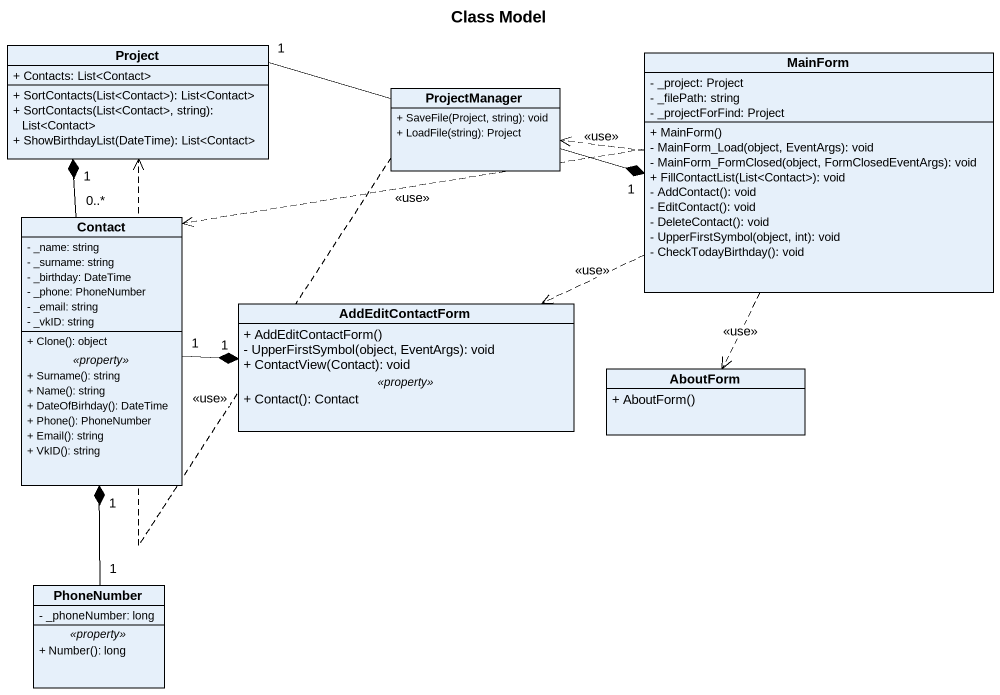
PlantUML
@startuml
title Class Model
hide circle
hide empty members
skinparam classAttributeIconSize 0
class Project {
  + Contacts: List<Contact>
  + SortContacts(List<Contact>): List<Contact>
  + SortContacts(List<Contact>, string): List<Contact>
  + ShowBirthdayList(DateTime): List<Contact>
}
class MainForm {
  - _project: Project
  - _filePath: string
  - _projectForFind: Project
  + MainForm()
  - MainForm_Load(object, EventArgs): void
  - MainForm_FormClosed(object, FormClosedEventArgs): void
  + FillContactList(List<Contact>): void
  - AddContact(): void
  - EditContact(): void
  - DeleteContact(): void
  - UpperFirstSymbol(object, int): void
  - CheckTodayBirthday(): void
}
class ProjectManager {
  + SaveFile(Project, string): void
  + LoadFile(string): Project
}
class Contact {
  - _name: string
  - _surname: string
  - _birthday: DateTime
  - _phone: PhoneNumber
  - _email: string
  - _vkID: string
  --
  + Clone(): object
  .. <<property>> ..
  + Surname(): string
  + Name(): string
  + DateOfBirhday(): DateTime
  + Phone(): PhoneNumber
  + Email(): string
  + VkID(): string
}
class AddEditContactForm {
  + AddEditContactForm()
  - UpperFirstSymbol(object, EventArgs): void
  + ContactView(Contact): void
  .. <<property>> ..
  + Contact(): Contact
}
class AboutForm {
  + AboutForm()
}
class PhoneNumber {
  - _phoneNumber: long
  .. <<property>> ..
  + Number(): long
}
Project "1" -right-* "1" MainForm
MainForm .left.> ProjectManager : <<use>>
MainForm .left.> Contact : <<use>>
MainForm .left.> AddEditContactForm : <<use>>
MainForm ..> AboutForm : <<use>>
ProjectManager .left.> Project : <<use>>
Contact "0..*" -up-* "1" Project
Contact "1" -right-* "1" AddEditContactForm
PhoneNumber "1" -up-* "1" Contact
@enduml
